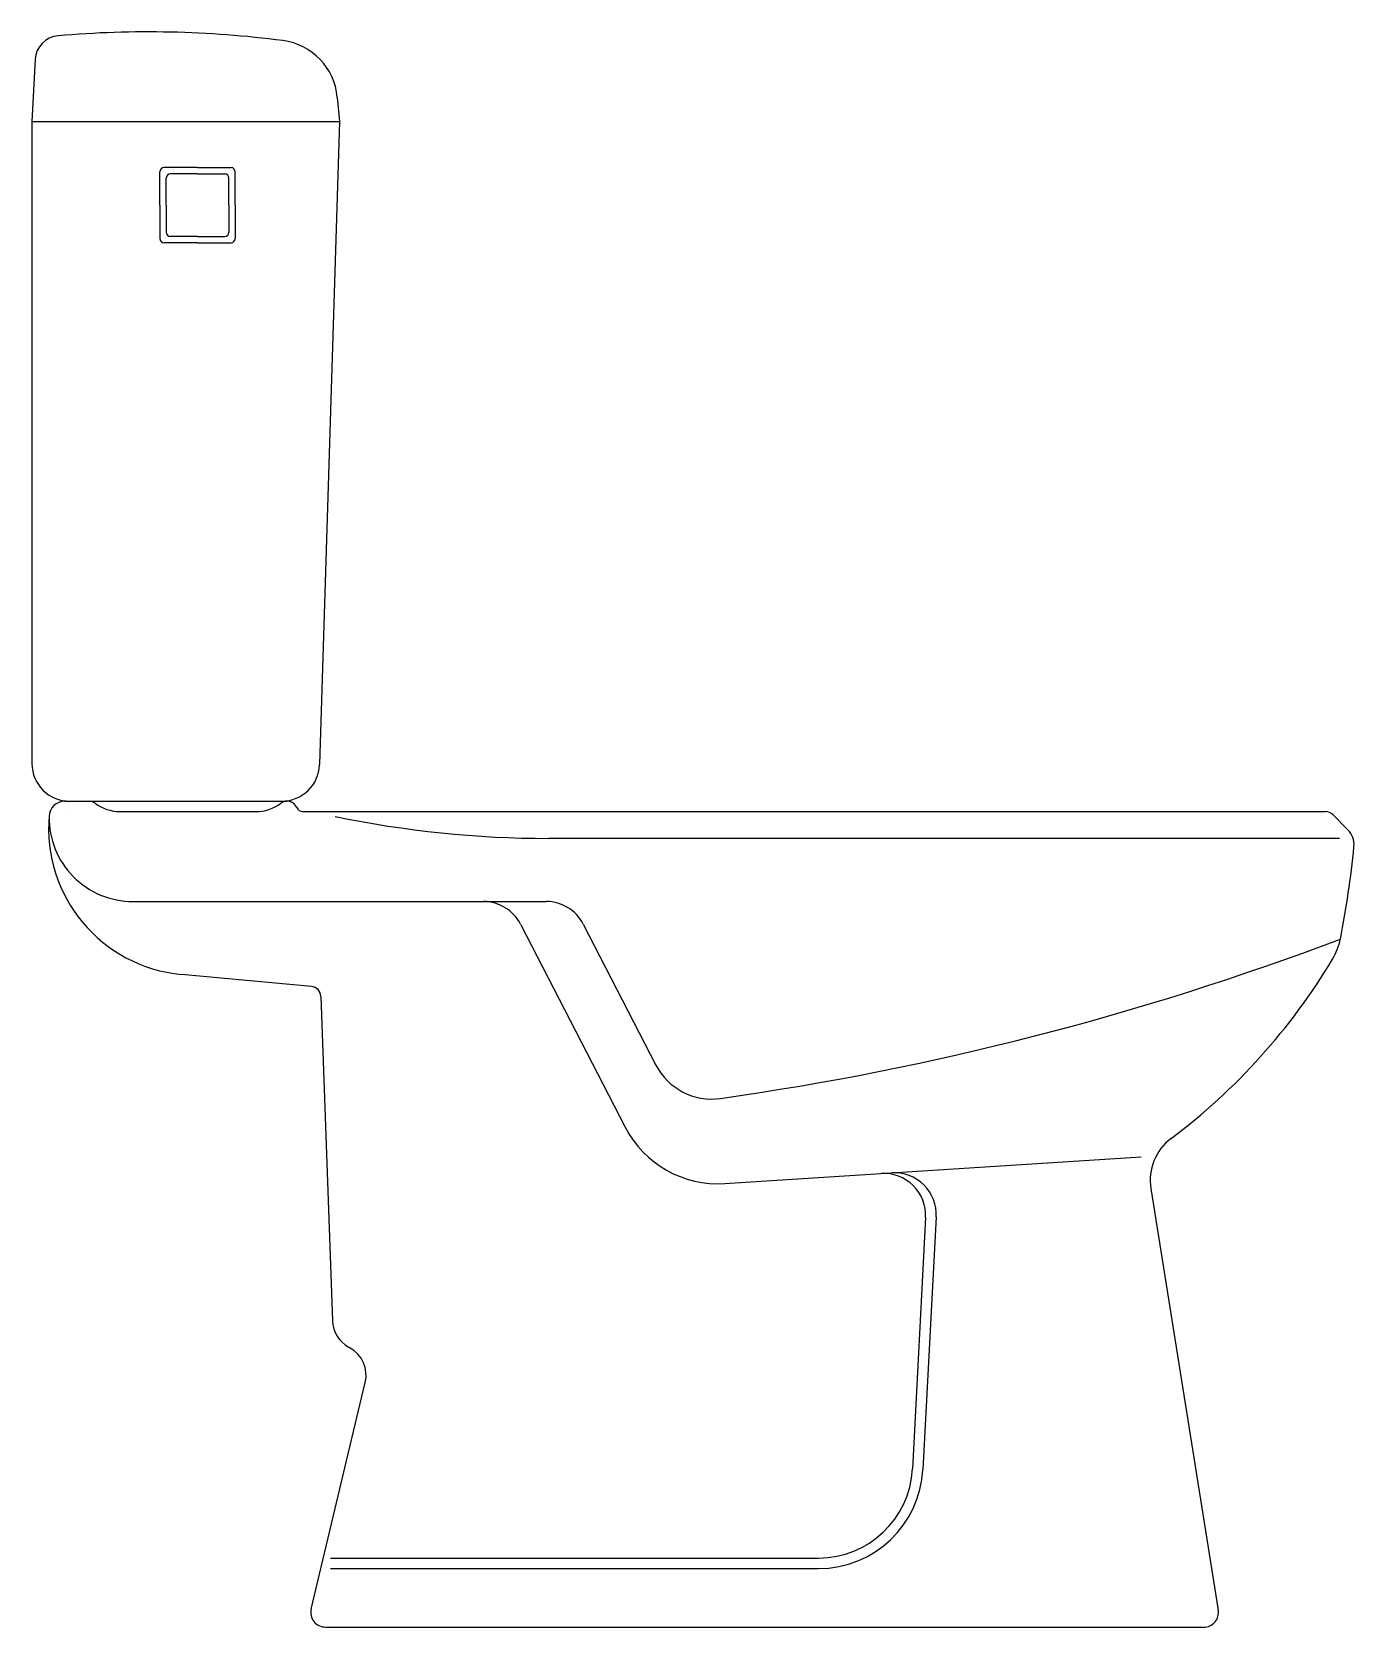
# Model space of a CAD drawing. Extents: x 551 to 1183, y 1403 to 2166.
import ezdxf

# ---------------------------------------------------------------- set-up
doc = ezdxf.new("R2010")
doc.units = 0
doc.header["$LTSCALE"] = 50
doc.layers.add('FINA', color=6, linetype='CONTINUOUS')
doc.layers.add('GROSSA', color=3, linetype='CONTINUOUS')

msp = doc.modelspace()

# ---------------------------------------------------------------- linework, layer by layer
at = {"layer": 'FINA', "color": 0, "linetype": 'CONTINUOUS'}
for p, q in [((1175.85, 1779.9), (797.66, 1779.9)), ((598.93, 1749.73), (796.49, 1749.73)), ((784.26, 1738.89), (834.31, 1641.81)), ((814.26, 1738.89), (848.99, 1671.52)), ((881.95, 1614.82), (1080.94, 1627.59)), ((977.95, 1598.61), (971.65, 1478.37)), ((982.97, 1598.93), (976.64, 1478.11)), ((693.4, 1435.73), (926.71, 1435.73)), ((693.4, 1430.73), (926.71, 1430.73))]:
    msp.add_line(p, q, dxfattribs=at)
for centre, radius, start, end in [((598.93, 1789.73), 40, 179.13416, 270.12163), ((797.64, 2279.85), 499.95, 258.22345, 270), ((766.48, 1729.73), 20, 27.27067, 89.35641), ((796.48, 1729.73), 20, 27.27067, 89.35641), ((685.91, 3024.36), 1382.46, 278.06406, 290.77266), ((875.66, 1685.27), 30, 207.26815, 278.06328), ((878.75, 1664.72), 50, 207.26937, 273.67104), ((957.97, 1599.66), 20, 356.99927, 93.67768), ((963, 1599.98), 20, 357, 93.6728), ((926.71, 1480.73), 45, 270, 357.00012), ((926.71, 1480.73), 50, 270, 357.00033)]:
    msp.add_arc(centre, radius, start, end, dxfattribs=at)
at = {"layer": 'GROSSA', "color": 0, "linetype": 'CONTINUOUS'}
for p, q in [((552.23, 2152.4), (550.68, 2122.72)), ((696.67, 2134.29), (697.68, 2122.72)), ((550.68, 2122.72), (550.68, 1815.72)), ((550.68, 2122.72), (697.68, 2122.72)), ((697.68, 2122.72), (688.22, 1815.17)), ((611.86, 2082.72), (611.86, 2098.72)), ((629.86, 2100.72), (613.86, 2100.72)), ((629.86, 2100.72), (645.86, 2100.72)), ((647.86, 2082.72), (647.86, 2098.72)), ((614.86, 2082.72), (614.86, 2095.72)), ((629.86, 2097.72), (616.86, 2097.72)), ((629.86, 2097.72), (642.86, 2097.72)), ((644.86, 2082.72), (644.86, 2095.72)), ((611.86, 2082.72), (611.86, 2066.72)), ((614.86, 2082.72), (614.86, 2069.72)), ((644.86, 2082.72), (644.86, 2069.72)), ((647.86, 2082.72), (647.86, 2066.72)), ((629.86, 2067.72), (616.86, 2067.72)), ((629.86, 2067.72), (642.86, 2067.72)), ((629.86, 2064.72), (613.86, 2064.72)), ((629.86, 2064.72), (645.86, 2064.72)), ((688.18, 1807.03), (688.18, 1807.03)), ((558.68, 1792.73), (558.68, 1792.73)), ((566.44, 1797.72), (568.68, 1797.72)), ((568.68, 1797.72), (590.68, 1797.72)), ((568.68, 1792.73), (568.68, 1792.73)), ((590.68, 1797.72), (650.68, 1797.72)), ((650.68, 1797.72), (672.68, 1797.72)), ((680.1, 1792.73), (797.71, 1792.73)), ((797.71, 1792.73), (1139.35, 1792.73)), ((1139.35, 1792.73), (1169.1, 1792.73)), ((592.93, 1792.72), (657.68, 1792.72)), ((1172.63, 1791.26), (1179.85, 1784.04)), ((684.3, 1709.13), (622.24, 1714.86)), ((688.84, 1704.33), (694.38, 1549.19)), ((1085.62, 1612.43), (1117.87, 1410.83)), ((702.73, 1536.26), (702.08, 1536.62)), ((684.16, 1411.36), (710.03, 1519.66)), ((690.96, 1402.73), (693.4, 1402.73)), ((693.4, 1402.73), (1108.03, 1402.73)), ((1108.03, 1402.73), (1110.96, 1402.73))]:
    msp.add_line(p, q, dxfattribs=at)
for centre, radius, start, end in [((564.22, 2151.77), 12, 94.95226, 177.00015), ((606.27, 1665.6), 499.99, 82.60143, 94.94196), ((666.78, 2131.68), 30, 4.99962, 82.61067), ((613.86, 2098.72), 2, 90.89064, 179.99581), ((645.86, 2098.72), 2, 0.00419, 89.10936), ((616.86, 2095.72), 2, 90.89064, 179.99581), ((642.86, 2095.72), 2, 0.00419, 89.10936), ((616.86, 2069.72), 2, 180.00419, 269.10936), ((642.86, 2069.72), 2, 270.89064, 359.99581), ((613.86, 2066.72), 2, 180.00419, 269.10936), ((645.86, 2066.72), 2, 270.89064, 359.99581), ((568.68, 1815.72), 18, 180.00008, 270), ((670.22, 1815.72), 18, 270, 358.23755), ((566.44, 1790.22), 7.5, 90, 179.13328), ((577.94, 1792.71), 5, 53.15383, 87.93667), ((592.93, 1812.73), 20.01, 233.16667, 269.43565), ((657.69, 1812.71), 19.99, 270, 306.87398), ((672.68, 1792.72), 5, 22.09345, 126.8761), ((680.1, 1795.73), 3, 202.10232, 269.27779), ((1169.09, 1787.72), 5.01, 44.98925, 88.04415), ((628.68, 1784.56), 70, 174.80877, 264.72607), ((1172.78, 1776.97), 10, 354.47341, 45.02912), ((735.18, 1819.25), 449.63, 348.77909, 354.48015), ((1146.81, 1737.59), 29.96, 329.11924, 348.77781), ((915.06, 1876.17), 299.98, 306.92771, 329.12089), ((683.84, 1704.15), 5, 2.04546, 84.74668), ((1110.3, 1616.39), 25, 126.92976, 189.09447), ((709.37, 1549.73), 15, 182.04657, 240.9424), ((695.44, 1523.14), 15, 346.55992, 60.93398), ((690.96, 1409.73), 7, 166.56008, 270), ((1110.96, 1409.73), 7, 269.36261, 9.10389)]:
    msp.add_arc(centre, radius, start, end, dxfattribs=at)

doc.saveas('drawing.dxf')
